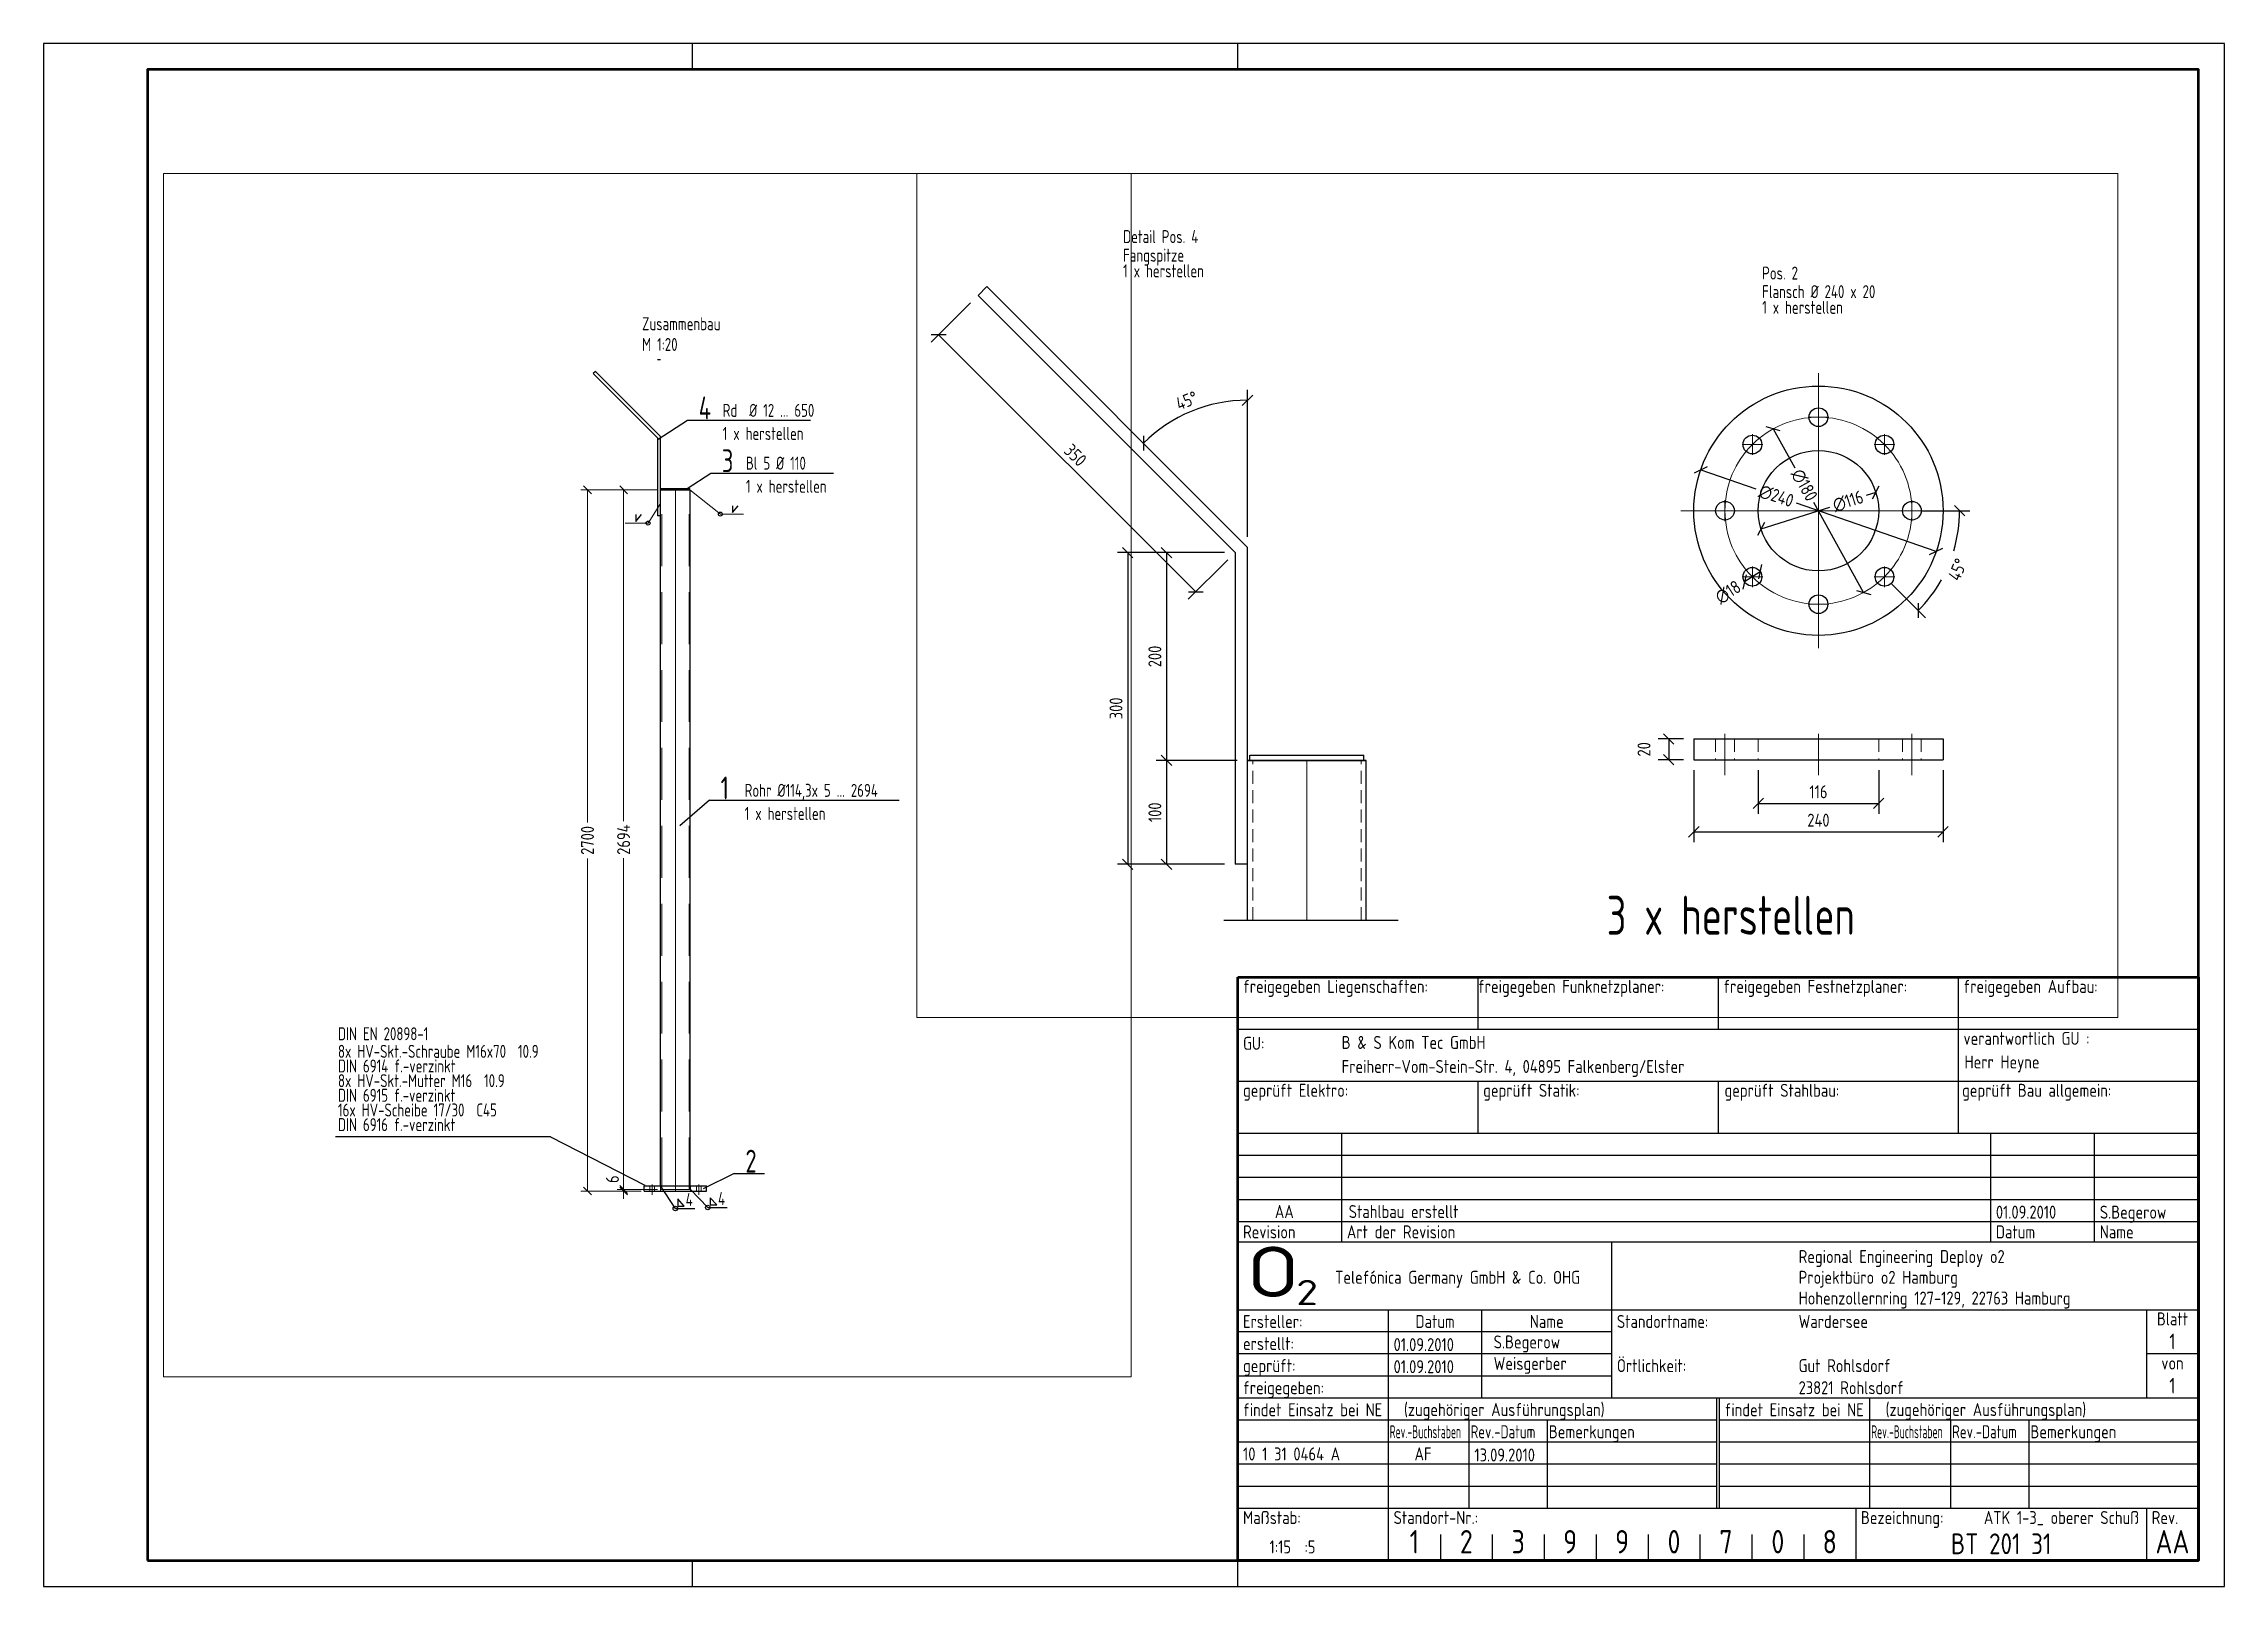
# Paper-space layout 'Layout' of a CAD drawing. Header units: millimetres. Extents: x 0 to 420, y 297 to 594.
# The model-space entities are those that its viewports show. They can reach past a viewport. Long polylines and large blocks are cut down to what shows.
import ezdxf
from ezdxf.enums import TextEntityAlignment as Align

# ---------------------------------------------------------------- set-up
doc = ezdxf.new("R2010")
doc.units = ezdxf.units.MM
doc.header["$PDMODE"] = 3
doc.linetypes.add('GESTRICHELT', pattern=[0.75, 0.5, -0.25])
doc.linetypes.add('MITTE', pattern=[50.8, 31.75, -6.35, 6.35, -6.35])
doc.layers.add('00_Ansichtsfenster', color=7, linetype='Continuous', plot=False)
for name, color, linetype, lineweight in [('00_Rahmen_Schriftfeld', 7, 'Continuous', 25), ('00_Text_PapierBereich', 7, 'Continuous', 25), ('10_30_Antennentraeger', 6, 'Continuous', 25), ('10_30_Antennentraeger_VDK', 16, 'GESTRICHELT', 18), ('10_30_AntennentraegerAchse', 61, 'MITTE', 18), ('10_30_Bemassung_1', 7, 'Continuous', 25), ('10_30_Text_1', 7, 'Continuous', 25)]:
    doc.layers.add(name, color=color, linetype=linetype, lineweight=lineweight)
doc.styles.add('ISOCP', font='ISOCP', dxfattribs={"width": 0.9})
doc.styles.add('Stil1', font='isocpeur.ttf')
doc.dimstyles.new('020', dxfattribs={"dimscale": 20, "dimtxt": 2.5, "dimasz": 1.5, "dimexe": 1.25, "dimexo": 0.625, "dimtad": 0, "dimdec": 0, "dimtxsty": 'ISOCP', "dimblk": 'OBLIQUE', "dimcen": 2.5, "dimclrd": 256, "dimclre": 256, "dimclrt": 256, "dimadec": 0, "dimazin": 0, "dimtfac": 1, "dimtdec": 0, "dimtmove": 2, "dimatfit": 3, "dimfxl": 0, "dimlwd": 9, "dimlwe": 9, "dimarcsym": 0})
doc.dimstyles.new('M_005', dxfattribs={"dimscale": 5, "dimtxt": 2.5, "dimasz": 2, "dimexe": 2, "dimexo": 2, "dimgap": 1, "dimtad": 1, "dimdec": 0, "dimzin": 1, "dimdsep": 46, "dimtxsty": 'ISOCP', "dimblk": 'OBLIQUE', "dimcen": 2.5, "dimclrd": 256, "dimclre": 256, "dimclrt": 256, "dimadec": 0, "dimazin": 0, "dimtfac": 1, "dimtdec": 0, "dimtmove": 2, "dimatfit": 3, "dimfxl": 0, "dimtolj": 1, "dimtzin": 0, "dimarcsym": 0})

# ---------------------------------------------------------------- blocks, each defined once
blk = doc.blocks.new('_OBLIQUE')
at = {"color": 0, "linetype": 'ByBlock'}
blk.add_line((-0.5, -0.5), (0.5, 0.5), dxfattribs=at)
blk = doc.blocks.new('*D4')
at = {"linetype": 'Continuous', "lineweight": -2}
for p, q in [((74322.9, 10452.4), (74322.9, 10410.3)), ((74438.9, 10452.4), (74438.9, 10410.3)), ((74322.9, 10420.3), (74438.9, 10420.3))]:
    blk.add_line(p, q, dxfattribs=at)
at = {"layer": 'Defpoints', "color": 0, "linetype": 'Continuous'}
for p in [(74322.9, 10462.4), (74438.9, 10462.4), (74438.9, 10420.3)]:
    blk.add_point(p, dxfattribs=at)
at = {"linetype": 'Continuous', "lineweight": -2, "xscale": 10, "yscale": 10, "zscale": 10, "rotation": 180}
blk.add_blockref('_OBLIQUE', (74322.9, 10420.3), dxfattribs=at)
at = {"linetype": 'Continuous', "lineweight": -2, "xscale": 10, "yscale": 10, "zscale": 10}
blk.add_blockref('_OBLIQUE', (74438.9, 10420.3), dxfattribs=at)
at = {"linetype": 'Continuous', "lineweight": -3, "insert": (74380.9, 10431.5), "char_height": 12.5, "attachment_point": 5, "style": 'ISOCP'}
blk.add_mtext('\\A1;116', dxfattribs=at)
blk = doc.blocks.new('*D5')
at = {"linetype": 'Continuous', "lineweight": -2}
for p, q in [((74260.9, 10452.4), (74260.9, 10383)), ((74500.9, 10452.4), (74500.9, 10383)), ((74260.9, 10393), (74500.9, 10393))]:
    blk.add_line(p, q, dxfattribs=at)
at = {"layer": 'Defpoints', "color": 0, "linetype": 'Continuous'}
for p in [(74260.9, 10462.4), (74500.9, 10462.4), (74500.9, 10393)]:
    blk.add_point(p, dxfattribs=at)
at = {"linetype": 'Continuous', "lineweight": -2, "xscale": 10, "yscale": 10, "zscale": 10, "rotation": 180}
blk.add_blockref('_OBLIQUE', (74260.9, 10393), dxfattribs=at)
at = {"linetype": 'Continuous', "lineweight": -2, "xscale": 10, "yscale": 10, "zscale": 10}
blk.add_blockref('_OBLIQUE', (74500.9, 10393), dxfattribs=at)
at = {"linetype": 'Continuous', "lineweight": -3, "insert": (74380.9, 10404.2), "char_height": 12.5, "attachment_point": 5, "style": 'ISOCP'}
blk.add_mtext('\\A1;240', dxfattribs=at)
blk = doc.blocks.new('*D6')
at = {"linetype": 'Continuous', "lineweight": -2}
for p, q in [((74250.9, 10482.4), (74226.7, 10482.4)), ((74236.7, 10482.4), (74236.7, 10462.4)), ((74250.9, 10462.4), (74226.7, 10462.4))]:
    blk.add_line(p, q, dxfattribs=at)
at = {"layer": 'Defpoints', "color": 0, "linetype": 'Continuous'}
for p in [(74260.9, 10482.4), (74236.7, 10462.4), (74260.9, 10462.4)]:
    blk.add_point(p, dxfattribs=at)
at = {"linetype": 'Continuous', "lineweight": -2, "xscale": 10, "yscale": 10, "zscale": 10}
for p, rotation in [((74236.7, 10482.4), 90), ((74236.7, 10462.4), 270)]:
    blk.add_blockref('_OBLIQUE', p, dxfattribs=dict(at, rotation=rotation))
at = {"linetype": 'Continuous', "lineweight": -3, "insert": (74212.9, 10472.4), "char_height": 12.5, "attachment_point": 5, "rotation": 90, "style": 'ISOCP'}
blk.add_mtext('\\A1;20', dxfattribs=at)
blk = doc.blocks.new('*D7')
at = {"linetype": 'Continuous', "lineweight": -2}
blk.add_line((74324.9, 10643.3), (74309.7, 10633.6), dxfattribs=at)
at = {"layer": 'Defpoints', "color": 0, "linetype": 'Continuous'}
for p in [(74309.7, 10633.6), (74324.9, 10643.3)]:
    blk.add_point(p, dxfattribs=at)
at = {"linetype": 'Continuous', "lineweight": -2, "xscale": 10, "yscale": 10, "zscale": 10}
for p, rotation in [((74324.9, 10643.3), 32.46865679341796), ((74309.7, 10633.6), 212.4686567934179)]:
    blk.add_blockref('_OBLIQUE', p, dxfattribs=dict(at, rotation=rotation))
at = {"linetype": 'Continuous', "lineweight": -3, "insert": (74293.9, 10623.6), "char_height": 12.5, "attachment_point": 5, "rotation": 32.4687, "style": 'ISOCP'}
blk.add_mtext('\\A1;∅18', dxfattribs=at)
blk = doc.blocks.new('*D8')
at = {"linetype": 'Continuous', "lineweight": -2}
for p, q in [((74480.9, 10702.1), (74526.8, 10702.1)), ((74451.6, 10631.4), (74484.1, 10598.9))]:
    blk.add_line(p, q, dxfattribs=at)
for start, end in [(343.491, 360), (315, 330.7139)]:
    blk.add_arc((74380.9, 10702.1), 135.9, start, end, dxfattribs=at)
at = {"layer": 'Defpoints', "color": 0, "linetype": 'Continuous'}
for p in [(74380.9, 10702.1), (74380.9, 10702.1), (74470.9, 10702.1), (74512.2, 10666.9), (74444.5, 10638.5)]:
    blk.add_point(p, dxfattribs=at)
at = {"linetype": 'Continuous', "lineweight": -2, "xscale": 10, "yscale": 10, "zscale": 10}
for p, rotation in [((74516.8, 10702.1), 89.99999999911329), ((74477, 10606), 224.9999999989492)]:
    blk.add_blockref('_OBLIQUE', p, dxfattribs=dict(at, rotation=rotation))
at = {"linetype": 'Continuous', "lineweight": -3, "insert": (74514.9, 10645.5), "char_height": 12.5, "attachment_point": 5, "rotation": 67.1025, "style": 'ISOCP'}
blk.add_mtext('\\A1;45°', dxfattribs=at)
blk = doc.blocks.new('*D9')
at = {"linetype": 'Continuous', "lineweight": -2}
for p, q in [((74337.4, 10780.9), (74358.1, 10743.5)), ((74424.4, 10623.3), (74376.5, 10710.1))]:
    blk.add_line(p, q, dxfattribs=at)
at = {"layer": 'Defpoints', "color": 0, "linetype": 'Continuous'}
for p in [(74337.4, 10780.9), (74424.4, 10623.3)]:
    blk.add_point(p, dxfattribs=at)
at = {"linetype": 'Continuous', "lineweight": -2, "xscale": 10, "yscale": 10, "zscale": 10}
for p, rotation in [((74337.4, 10780.9), 118.8767087918326), ((74424.4, 10623.3), 298.8767087918326)]:
    blk.add_blockref('_OBLIQUE', p, dxfattribs=dict(at, rotation=rotation))
at = {"linetype": 'Continuous', "lineweight": -3, "insert": (74367.3, 10726.8), "char_height": 12.5, "attachment_point": 5, "rotation": 298.8767, "style": 'ISOCP'}
blk.add_mtext('\\A1;∅180', dxfattribs=at)
blk = doc.blocks.new('*D10')
at = {"linetype": 'Continuous', "lineweight": -2}
for p, q in [((74267.5, 10741.3), (74320.5, 10723)), ((74494.3, 10662.9), (74359.8, 10709.4))]:
    blk.add_line(p, q, dxfattribs=at)
at = {"layer": 'Defpoints', "color": 0, "linetype": 'Continuous'}
for p in [(74267.5, 10741.3), (74494.3, 10662.9)]:
    blk.add_point(p, dxfattribs=at)
at = {"linetype": 'Continuous', "lineweight": -2, "xscale": 10, "yscale": 10, "zscale": 10}
for p, rotation in [((74267.5, 10741.3), 160.9211333062241), ((74494.3, 10662.9), 340.9211333062241)]:
    blk.add_blockref('_OBLIQUE', p, dxfattribs=dict(at, rotation=rotation))
at = {"linetype": 'Continuous', "lineweight": -3, "insert": (74340.2, 10716.2), "char_height": 12.5, "attachment_point": 5, "rotation": 340.9211, "style": 'ISOCP'}
blk.add_mtext('\\A1;∅240', dxfattribs=at)
blk = doc.blocks.new('*D11')
at = {"layer": '10_30_Bemassung_1', "lineweight": 9}
for p, q in [((64417.6, 12755.5), (64260.3, 12755.5)), ((64285.3, 12755.5), (64285.3, 11480.1)), ((64285.3, 10061.5), (64285.3, 11336.8)), ((64415.5, 10061.5), (64260.3, 10061.5))]:
    blk.add_line(p, q, dxfattribs=at)
at = {"layer": 'Defpoints', "color": 0}
for p in [(64430.1, 12755.5), (64285.3, 10061.5), (64428, 10061.5)]:
    blk.add_point(p, dxfattribs=at)
at = {"layer": '10_30_Bemassung_1', "lineweight": 9, "xscale": 30, "yscale": 30, "zscale": 30}
for p, rotation in [((64285.3, 12755.5), 90), ((64285.3, 10061.5), 270)]:
    blk.add_blockref('_OBLIQUE', p, dxfattribs=dict(at, rotation=rotation))
at = {"layer": '10_30_Bemassung_1', "insert": (64285.3, 11408.5), "char_height": 50, "attachment_point": 5, "rotation": 90, "style": 'ISOCP'}
blk.add_mtext('2694', dxfattribs=at)
blk = doc.blocks.new('*D12')
at = {"layer": '10_30_Bemassung_1', "lineweight": 9}
for p, q in [((64417.6, 12755.5), (64121.1, 12755.5)), ((64146.1, 12755.5), (64146.1, 11474.8)), ((64146.1, 10055.5), (64146.1, 11336.1)), ((64352.6, 10055.5), (64121.1, 10055.5))]:
    blk.add_line(p, q, dxfattribs=at)
at = {"layer": 'Defpoints', "color": 0}
for p in [(64146.1, 12755.5), (64430.1, 12755.5), (64365.1, 10055.5)]:
    blk.add_point(p, dxfattribs=at)
at = {"layer": '10_30_Bemassung_1', "lineweight": 9, "xscale": 30, "yscale": 30, "zscale": 30}
for p, rotation in [((64146.1, 12755.5), 90), ((64146.1, 10055.5), 270)]:
    blk.add_blockref('_OBLIQUE', p, dxfattribs=dict(at, rotation=rotation))
at = {"layer": '10_30_Bemassung_1', "insert": (64146.1, 11405.5), "char_height": 50, "attachment_point": 5, "rotation": 90, "style": 'ISOCP'}
blk.add_mtext('2700', dxfattribs=at)
blk = doc.blocks.new('*D13')
at = {"layer": '10_30_Bemassung_1', "lineweight": 9}
for p, q in [((64285.3, 10061.5), (64285.3, 10091.5)), ((64415.5, 10061.5), (64260.3, 10061.5)), ((64285.3, 10055.5), (64285.3, 10061.5)), ((64322.6, 10055.5), (64260.3, 10055.5)), ((64285.3, 10055.5), (64285.3, 10025.5))]:
    blk.add_line(p, q, dxfattribs=at)
at = {"layer": 'Defpoints', "color": 0}
for p in [(64285.3, 10061.5), (64428, 10061.5), (64335.1, 10055.5)]:
    blk.add_point(p, dxfattribs=at)
at = {"layer": '10_30_Bemassung_1', "lineweight": 9, "xscale": 30, "yscale": 30, "zscale": 30}
for p, rotation in [((64285.3, 10061.5), 270), ((64285.3, 10055.5), 90)]:
    blk.add_blockref('_OBLIQUE', p, dxfattribs=dict(at, rotation=rotation))
at = {"layer": '10_30_Bemassung_1', "insert": (64242.3, 10101.1), "char_height": 50, "attachment_point": 5, "rotation": 90, "style": 'ISOCP'}
blk.add_mtext('6', dxfattribs=at)
blk = doc.blocks.new('*D14')
at = {"linetype": 'Continuous', "lineweight": -2}
for p, q in [((74436.2, 10719.7), (74426.7, 10716.7)), ((74325.6, 10684.6), (74392, 10705.6))]:
    blk.add_line(p, q, dxfattribs=at)
at = {"layer": 'Defpoints', "color": 0, "linetype": 'Continuous'}
for p in [(74436.2, 10719.7), (74325.6, 10684.6)]:
    blk.add_point(p, dxfattribs=at)
at = {"linetype": 'Continuous', "lineweight": -2, "xscale": 10, "yscale": 10, "zscale": 10}
for p, rotation in [((74436.2, 10719.7), 17.60943421320538), ((74325.6, 10684.6), 197.6094342132053)]:
    blk.add_blockref('_OBLIQUE', p, dxfattribs=dict(at, rotation=rotation))
at = {"linetype": 'Continuous', "lineweight": -3, "insert": (74409.4, 10711.2), "char_height": 12.5, "attachment_point": 5, "rotation": 17.6094, "style": 'ISOCP'}
blk.add_mtext('\\A1;∅116', dxfattribs=at)
blk = doc.blocks.new('*D17')
at = {"layer": '10_30_Bemassung_1', "lineweight": -2}
blk.add_line((73831.1, 10676.8), (73831.1, 10818.4), dxfattribs=at)
blk.add_arc((73831.1, 10666.8), 141.7, 90, 135, dxfattribs=at)
at = {"layer": 'Defpoints', "color": 0}
for p in [(73580.1, 10917.8), (73794.4, 10803.6), (73831.1, 10666.8), (73831.1, 10666.8), (73831.1, 10361.8)]:
    blk.add_point(p, dxfattribs=at)
at = {"layer": '10_30_Bemassung_1', "lineweight": -2, "xscale": 10, "yscale": 10, "zscale": 10}
for p, rotation in [((73831.1, 10808.4), 1.055944154245888e-12), ((73730.9, 10767), 224.9999999999936)]:
    blk.add_blockref('_OBLIQUE', p, dxfattribs=dict(at, rotation=rotation))
at = {"layer": '10_30_Bemassung_1', "insert": (73772.6, 10808.1), "char_height": 12.5, "attachment_point": 5, "rotation": 22.5, "style": 'ISOCP'}
blk.add_mtext('\\A1;45°', dxfattribs=at)
blk = doc.blocks.new('*D18')
at = {"layer": '10_30_Bemassung_1', "lineweight": -2}
for p, q in [((73564.5, 10902.2), (73526.6, 10864.3)), ((73533.7, 10871.4), (73781.2, 10623.9)), ((73812, 10654.7), (73774.1, 10616.8))]:
    blk.add_line(p, q, dxfattribs=at)
at = {"layer": 'Defpoints', "color": 0}
for p in [(73571.6, 10909.3), (73819.1, 10661.8), (73781.2, 10623.9)]:
    blk.add_point(p, dxfattribs=at)
at = {"layer": '10_30_Bemassung_1', "lineweight": -2, "xscale": 10, "yscale": 10, "zscale": 10}
for p, rotation in [((73533.7, 10871.4), 134.9999999999747), ((73781.2, 10623.9), 314.9999999999747)]:
    blk.add_blockref('_OBLIQUE', p, dxfattribs=dict(at, rotation=rotation))
at = {"layer": '10_30_Bemassung_1', "insert": (73665.4, 10755.6), "char_height": 12.5, "attachment_point": 5, "rotation": 315, "style": 'ISOCP'}
blk.add_mtext('\\A1;350', dxfattribs=at)
blk = doc.blocks.new('*D19')
at = {"layer": '10_30_Bemassung_1', "lineweight": -2}
for p, q in [((73809.1, 10661.8), (73743.1, 10661.8)), ((73753.1, 10661.8), (73753.1, 10461.8)), ((73821.1, 10461.8), (73743.1, 10461.8))]:
    blk.add_line(p, q, dxfattribs=at)
at = {"layer": 'Defpoints', "color": 0}
for p in [(73819.1, 10661.8), (73753.1, 10461.8), (73831.1, 10461.8)]:
    blk.add_point(p, dxfattribs=at)
at = {"layer": '10_30_Bemassung_1', "lineweight": -2, "xscale": 10, "yscale": 10, "zscale": 10}
for p, rotation in [((73753.1, 10661.8), 90), ((73753.1, 10461.8), 270)]:
    blk.add_blockref('_OBLIQUE', p, dxfattribs=dict(at, rotation=rotation))
at = {"layer": '10_30_Bemassung_1', "insert": (73741.9, 10561.8), "char_height": 12.5, "attachment_point": 5, "rotation": 90, "style": 'ISOCP'}
blk.add_mtext('\\A1;200', dxfattribs=at)
blk = doc.blocks.new('*D20')
at = {"layer": '10_30_Bemassung_1', "lineweight": -2}
for p, q in [((73821.1, 10461.8), (73743.1, 10461.8)), ((73753.1, 10461.8), (73753.1, 10361.8)), ((73809.1, 10361.8), (73743.1, 10361.8))]:
    blk.add_line(p, q, dxfattribs=at)
at = {"layer": 'Defpoints', "color": 0}
for p in [(73831.1, 10461.8), (73753.1, 10361.8), (73819.1, 10361.8)]:
    blk.add_point(p, dxfattribs=at)
at = {"layer": '10_30_Bemassung_1', "lineweight": -2, "xscale": 10, "yscale": 10, "zscale": 10}
for p, rotation in [((73753.1, 10461.8), 90), ((73753.1, 10361.8), 270)]:
    blk.add_blockref('_OBLIQUE', p, dxfattribs=dict(at, rotation=rotation))
at = {"layer": '10_30_Bemassung_1', "insert": (73741.9, 10411.8), "char_height": 12.5, "attachment_point": 5, "rotation": 90, "style": 'ISOCP'}
blk.add_mtext('\\A1;100', dxfattribs=at)
blk = doc.blocks.new('*D21')
at = {"layer": '10_30_Bemassung_1', "lineweight": -2}
for p, q in [((73809.1, 10661.8), (73705.8, 10661.8)), ((73715.8, 10661.8), (73715.8, 10361.8)), ((73809.1, 10361.8), (73705.8, 10361.8))]:
    blk.add_line(p, q, dxfattribs=at)
at = {"layer": 'Defpoints', "color": 0}
for p in [(73819.1, 10661.8), (73715.8, 10361.8), (73819.1, 10361.8)]:
    blk.add_point(p, dxfattribs=at)
at = {"layer": '10_30_Bemassung_1', "lineweight": -2, "xscale": 10, "yscale": 10, "zscale": 10}
for p, rotation in [((73715.8, 10661.8), 90), ((73715.8, 10361.8), 270)]:
    blk.add_blockref('_OBLIQUE', p, dxfattribs=dict(at, rotation=rotation))
at = {"layer": '10_30_Bemassung_1', "insert": (73704.5, 10511.8), "char_height": 12.5, "attachment_point": 5, "rotation": 90, "style": 'ISOCP'}
blk.add_mtext('\\A1;300', dxfattribs=at)

msp = doc.modelspace()

# ---------------------------------------------------------------- linework, layer by layer
at = {"linetype": 'Continuous', "lineweight": -3}
for p, q in [((64418.8, 12949.9), (64532.1, 13022.9)), ((64530.5, 12759.8), (64621.2, 12819.6))]:
    msp.add_line(p, q, dxfattribs=at)
at = {"layer": '00_Rahmen_Schriftfeld'}
for p, q in [((18373.2, 22405.7), (18373.2, 21405.7)), ((22998.2, 22405.7), (22998.2, 21405.7)), ((27623.2, 22405.7), (27623.2, 21405.7)), ((13748.2, 21405.7), (32248.2, 21405.7)), ((27623.2, 21405.7), (27623.2, 19405.7)), ((13748.2, 20405.7), (32248.2, 20405.7)), ((18373.2, 20405.7), (18373.2, 19405.7)), ((22998.2, 20405.7), (22998.2, 19405.7)), ((13748.2, 19405.7), (32248.2, 19405.7)), ((15748.2, 17305.7), (15748.2, 19405.7)), ((28248.2, 17305.7), (28248.2, 19405.7)), ((30248.2, 17305.7), (30248.2, 19405.7)), ((13748.2, 18980.7), (32248.2, 18980.7)), ((13748.2, 18555.7), (32248.2, 18555.7)), ((13748.2, 18130.7), (32248.2, 18130.7)), ((13748.2, 17705.7), (32248.2, 17705.7)), ((32248.2, 17305.7), (13748.2, 17305.7)), ((20948.2, 14305.7), (20948.2, 17305.7)), ((13748.2, 16005.7), (32248.2, 16005.7)), ((16648.2, 12180.7), (16648.2, 16005.7)), ((18448.2, 14305.7), (18448.2, 16005.7)), ((31248.2, 16005.7), (31248.2, 14305.7)), ((20948.2, 15580.7), (13748.2, 15580.7)), ((20948.2, 15155.7), (13748.2, 15155.7)), ((32248.2, 15155.7), (31248.2, 15155.7)), ((20948.2, 14730.7), (13748.2, 14730.7)), ((32248.2, 14305.7), (13748.2, 14305.7)), ((22973, 12180.7), (22973, 14305.7)), ((23023, 12180.7), (23023, 14305.7)), ((25923, 12180.7), (25923, 14305.7)), ((22973, 13880.7), (13748.2, 13880.7)), ((18205, 12180.7), (18205, 13880.7)), ((19712.3, 12180.7), (19712.3, 13880.7)), ((32247.7, 13880.7), (23023, 13880.7)), ((27479.8, 12180.7), (27479.8, 13880.7)), ((28987.1, 12180.7), (28987.1, 13880.7)), ((22973, 13455.7), (13748.2, 13455.7)), ((32247.7, 13455.7), (23023, 13455.7)), ((22973, 13030.6), (13748.2, 13030.6)), ((22973, 13030.6), (13748.2, 13030.6)), ((32247.7, 13030.6), (23023, 13030.6)), ((22973, 12605.7), (13748.2, 12605.7)), ((32247.7, 12605.7), (23023, 12605.7)), ((32248.2, 12180.7), (13748.2, 12180.7)), ((16648.2, 11180.7), (16648.2, 12180.7)), ((25648.2, 12180.7), (25648.2, 11180.7)), ((31248.2, 12180.7), (31248.2, 11180.7)), ((17648.2, 11680.7), (17648.2, 11180.7)), ((18648.2, 11680.7), (18648.2, 11180.7)), ((19648.2, 11680.7), (19648.2, 11180.7)), ((20648.2, 11680.7), (20648.2, 11180.7)), ((21648.2, 11680.7), (21648.2, 11180.7)), ((22648.2, 11680.7), (22648.2, 11180.7)), ((23648.2, 11680.7), (23648.2, 11180.7)), ((24648.2, 11680.7), (24648.2, 11180.7))]:
    msp.add_line(p, q, dxfattribs=at)
at = {"layer": '00_Rahmen_Schriftfeld', "lineweight": 50}
msp.add_lwpolyline([(13748.2, 22405.7), (32248.2, 22405.7), (32248.2, 11180.7), (13748.2, 11180.7)], close=True, dxfattribs=at)
at = {"layer": '10_30_Antennentraeger'}
for p, q in [((64428, 13255.5), (64416, 13255.5)), ((64177, 13211.4), (64168.5, 13203)), ((64428, 12960.4), (64177, 13211.4)), ((64168.5, 13203), (64416, 12955.5)), ((64428, 12655.5), (64428, 12960.4)), ((64416, 12955.5), (64416, 12655.5)), ((64428, 10075.5), (64428, 12755.5)), ((64428, 12755.5), (64542.3, 12755.5)), ((64430.1, 12760.5), (64540.1, 12760.5)), ((64430.1, 12755.5), (64430.1, 12760.5)), ((64540.1, 12755.5), (64540.1, 12760.5)), ((64542.3, 10075.5), (64542.3, 12755.5)), ((64428, 12655.5), (64416, 12655.5)), ((73580.1, 10917.8), (73571.6, 10909.3)), ((73571.6, 10909.3), (73819.1, 10661.8)), ((73831.1, 10666.8), (73580.1, 10917.8)), ((73819.1, 10661.8), (73819.1, 10361.8)), ((73831.1, 10361.8), (73831.1, 10666.8)), ((74260.9, 10482.4), (74500.9, 10482.4)), ((74260.9, 10482.4), (74260.9, 10462.4)), ((74500.9, 10482.4), (74500.9, 10462.4)), ((73831.1, 10308.1), (73831.1, 10461.8)), ((73831.1, 10461.8), (73945.4, 10461.8)), ((73833.2, 10466.8), (73943.2, 10466.8)), ((73833.2, 10461.8), (73833.2, 10466.8)), ((73943.2, 10461.8), (73943.2, 10466.8)), ((73945.4, 10308.1), (73945.4, 10461.8)), ((74260.9, 10462.4), (74500.9, 10462.4)), ((73831.1, 10361.8), (73819.1, 10361.8)), ((64365.1, 10075.5), (64605.1, 10075.5)), ((64365.1, 10055.5), (64365.1, 10075.5)), ((64605.1, 10055.5), (64605.1, 10075.5)), ((64365.1, 10055.5), (64605.1, 10055.5))]:
    msp.add_line(p, q, dxfattribs=at)
for centre, radius in [((74380.9, 10702.1), 120), ((74380.9, 10792.1), 9), ((74317.3, 10765.8), 9), ((74444.5, 10765.8), 9), ((74380.9, 10702.1), 58), ((74290.9, 10702.1), 9), ((74470.9, 10702.1), 9), ((74317.3, 10638.5), 9), ((74444.5, 10638.5), 9), ((74380.9, 10612.1), 9)]:
    msp.add_circle(centre, radius, dxfattribs=at)
at = {"layer": '10_30_Antennentraeger_VDK'}
for p, q in [((64433, 10061.5), (64433, 12755.5)), ((64537.3, 10061.5), (64537.3, 12755.5)), ((74281.9, 10482.4), (74281.9, 10462.4)), ((74299.9, 10482.4), (74299.9, 10462.4)), ((74322.9, 10482.4), (74322.9, 10462.4)), ((74438.9, 10482.4), (74438.9, 10462.4)), ((74461.9, 10482.4), (74461.9, 10462.4)), ((74479.9, 10482.4), (74479.9, 10462.4)), ((73836.1, 10308.1), (73836.1, 10461.8)), ((73940.4, 10308.1), (73940.4, 10461.8)), ((64386.1, 10075.5), (64386.1, 10055.5)), ((64404.1, 10075.5), (64404.1, 10055.5)), ((64427.1, 10075.5), (64427.1, 10055.5)), ((64428, 10075.5), (64428, 10061.5)), ((64428, 10061.5), (64542.3, 10061.5)), ((64542.3, 10061.5), (64542.3, 10075.5)), ((64543.1, 10075.5), (64543.1, 10055.5)), ((64566.1, 10075.5), (64566.1, 10055.5)), ((64584.1, 10075.5), (64584.1, 10055.5))]:
    msp.add_line(p, q, dxfattribs=at)
at = {"layer": '10_30_AntennentraegerAchse'}
for p, q in [((64485.1, 10055.5), (64485.1, 12755.5)), ((74380.9, 10834.6), (74380.9, 10569.7)), ((74380.9, 10802.1), (74380.9, 10782.1)), ((74317.3, 10775.8), (74317.3, 10755.8)), ((74370.9, 10792.1), (74390.9, 10792.1)), ((74444.5, 10775.8), (74444.5, 10755.8)), ((74307.3, 10765.8), (74327.3, 10765.8)), ((74434.5, 10765.8), (74454.5, 10765.8)), ((74290.9, 10712.1), (74290.9, 10692.1)), ((74470.9, 10712.1), (74470.9, 10692.1)), ((74248.4, 10702.1), (74513.4, 10702.1)), ((74280.9, 10702.1), (74300.9, 10702.1)), ((74460.9, 10702.1), (74480.9, 10702.1)), ((74317.3, 10648.5), (74317.3, 10628.5)), ((74444.5, 10648.5), (74444.5, 10628.5)), ((74307.3, 10638.5), (74327.3, 10638.5)), ((74434.5, 10638.5), (74454.5, 10638.5)), ((74370.9, 10612.1), (74390.9, 10612.1)), ((74380.9, 10622.1), (74380.9, 10602.1)), ((74290.9, 10487.4), (74290.9, 10447.4)), ((74380.9, 10487.4), (74380.9, 10447.4)), ((74470.9, 10487.4), (74470.9, 10447.4)), ((73888.2, 10308.1), (73888.2, 10461.8)), ((64395.1, 10080.5), (64395.1, 10040.5)), ((64575.1, 10080.5), (64575.1, 10040.5))]:
    msp.add_line(p, q, dxfattribs=at)
msp.add_circle((74380.9, 10702.1), 90, dxfattribs=at)
at = {"layer": '10_30_Bemassung_1'}
for p, q in [((64542.3, 12755.5), (64428, 12755.5)), ((73945.4, 10461.8), (73831.1, 10461.8)), ((73808.4, 10308.1), (73976.2, 10308.1)), ((64484.9, 9988), (64428, 10075.4)), ((64609.6, 9991.9), (64542.8, 10061)), ((64519.2, 9997.8), (64494.2, 10025)), ((64494.2, 10025), (64494.2, 9997.8)), ((64643.9, 10001.7), (64618.9, 10028.9)), ((64618.9, 10028.9), (64618.9, 10001.7)), ((64494.2, 9997.8), (64519.2, 9997.8)), ((64618.9, 10001.7), (64643.9, 10001.7)), ((64484.9, 9988), (64560.2, 9988)), ((64609.6, 9991.9), (64684.9, 9991.9))]:
    msp.add_line(p, q, dxfattribs=at)
for centre in [(64484.9, 9988), (64609.6, 9991.9)]:
    msp.add_circle(centre, 8.77, dxfattribs=at)
at = {"layer": '10_30_Text_1'}
for p, q in [((64532.1, 13022.9), (65004.8, 13022.9)), ((64621.2, 12819.6), (65094, 12819.6)), ((64705.1, 12694.3), (64705.1, 12668.6)), ((64705.1, 12668.6), (64727.3, 12694.3)), ((64332.2, 12659.7), (64332.2, 12634)), ((64332.2, 12634), (64354.4, 12659.7)), ((64616.7, 11559.8), (64502.1, 11461.3)), ((64616.7, 11559.8), (65347.3, 11559.8)), ((64004.4, 10264.7), (63176.2, 10264.7)), ((64004.4, 10264.7), (64366.9, 10078)), ((64711.8, 10122.7), (64591.8, 10063.7)), ((64711.8, 10122.7), (64828.6, 10122.7))]:
    msp.add_line(p, q, dxfattribs=at)
at = {"layer": '10_30_Text_1', "lineweight": 9}
for p, q in [((64540.1, 12755.5), (64658.2, 12661.8)), ((64428, 12702.5), (64379.7, 12627.2)), ((64746.8, 12661.8), (64658.2, 12661.8)), ((64291.1, 12627.2), (64379.7, 12627.2))]:
    msp.add_line(p, q, dxfattribs=at)
at = {"layer": '10_30_Text_1'}
for centre in [(64658.2, 12661.8), (64379.7, 12627.2)]:
    msp.add_circle(centre, 7.68, dxfattribs=at)

# ---------------------------------------------------------------- texts
at = {"layer": '00_Rahmen_Schriftfeld', "style": 'ISOCP', "width": 0.9}
for s, p in [('Regional Engineering Deploy o2', (24548.7, 16905.7)), ('Telefónica Germany GmbH & Co. OHG', (15621.4, 16505.7)), ('Projektbüro o2 Hamburg', (24548.7, 16505.7)), ('Hohenzollernring 127-129, 22763 Hamburg', (24548.7, 16105.7)), ('Wardersee', (24548.2, 15655.7)), ('Gut Rohlsdorf', (24548.2, 14805.7)), ('23821 Rohlsdorf', (24548.2, 14380.7)), ('10 1 31 0464 A', (13848.2, 13105.6))]:
    msp.add_text(s, height=250, dxfattribs=at).set_placement(p)
at = {"layer": '00_Rahmen_Schriftfeld', "lineweight": 50, "style": 'ISOCP', "width": 0.9}
for s, p in [('1', (17148.2, 11180.7)), ('2', (18148.2, 11180.7)), ('3', (19148.2, 11180.7)), ('9', (20148.2, 11180.7)), ('9', (21148.2, 11180.7)), ('0', (22148.2, 11180.7)), ('7', (23148.2, 11180.7)), ('0', (24148.2, 11180.7)), ('8', (25148.2, 11180.7))]:
    msp.add_text(s, height=450, dxfattribs=at).set_placement(p, align=Align.BOTTOM_CENTER)
at = {"layer": '00_Text_PapierBereich', "style": 'ISOCP'}
for s, width, p in [('freigegeben Liegenschaften:', 0.9, (13848.2, 22105.7)), ('freigegeben Funknetzplaner:', 0.9, (18373.2, 22105.7)), ('freigegeben Festnetzplaner:', 0.9, (23098.2, 22105.7)), ('freigegeben Aufbau:', 0.9, (27723.2, 22105.7)), ('verantwortlich GU :', 0.9, (27723.2, 21105.7)), ('B & S Kom Tec GmbH', 0.9, (15748.2, 21027.3)), ('GU:', 0.9, (13848.2, 21010)), ('Herr Heyne', 0.9, (27744.3, 20651.7)), ('Freiherr-Vom-Stein-Str. 4, 04895 Falkenberg/Elster', 0.9, (15748.2, 20565)), ('geprüft Elektro:', 0.9, (13848.2, 20105.7)), ('geprüft Statik:', 0.9, (18473.2, 20105.7)), ('geprüft Stahlbau:', 0.9, (23120.8, 20105.7)), ('geprüft Bau allgemein:', 0.9, (27697.2, 20105.7)), ('AA', 0.9, (14461.5, 17771.8)), ('Stahlbau erstellt', 0.9, (15883.1, 17771.8)), ('01.09.2010', 0.9, (28347.6, 17760.4)), ('S.Begerow', 0.9, (30349.6, 17760.4)), ('Revision', 0.9, (13848.2, 17380.7)), ('Art der Revision', 0.9, (15848.2, 17380.7)), ('Datum', 0.9, (28348.2, 17380.7)), ('Name', 0.9, (30348.2, 17380.7)), ('Ersteller:', 0.9, (13848.2, 15655.7)), ('Standortname:', 0.9, (21048.2, 15655.7)), ('S.Begerow', 0.9, (18674.8, 15261.7)), ('erstellt:', 0.9, (13848.2, 15230.7)), ('01.09.2010', 0.9, (16747.6, 15210.4)), ('Weisgerber', 0.9, (18674.8, 14848.8)), ('Örtlichkeit:', 0.9, (21048.2, 14805.7)), ('geprüft:', 0.9, (13848.2, 14805.7)), ('01.09.2010', 0.9, (16747.6, 14785.4)), ('freigegeben:', 0.9, (13848.2, 14380.7)), ('(zugehöriger Ausführungsplan)', 0.9, (16948.2, 13960)), ('(zugehöriger Ausführungsplan)', 0.9, (26223, 13960)), ('findet Einsatz bei NE', 0.9, (13848.2, 13955.7)), ('findet Einsatz bei NE', 0.9, (23123, 13955.7)), ('Rev.-Buchstaben', 0.6, (16673.6, 13532.8)), ('Rev.-Datum', 0.8, (18230.4, 13532.8)), ('Bemerkungen', 0.9, (19737.7, 13532.8)), ('Rev.-Buchstaben', 0.6, (25948.3, 13532.8)), ('Rev.-Datum', 0.8, (27505.1, 13532.8)), ('Bemerkungen', 0.9, (29012.4, 13532.8)), ('AF', 0.9, (17150.8, 13107.8)), ('13.09.2010', 0.9, (18304.4, 13085.4)), ('Maßstab:', 0.9, (13848.2, 11880.7)), ('Standort-Nr.:', 0.9, (16748.2, 11880.7)), ('Bezeichnung:', 0.9, (25748.2, 11880.7)), ('Rev.', 0.9, (31348.2, 11880.7))]:
    msp.add_text(s, height=250, dxfattribs=dict(at, width=width)).set_placement(p)
at = {"layer": '00_Text_PapierBereich', "color": 180, "style": 'Stil1'}
for s, height, width, p, p2 in [('O', 971.6, 1.314504, (13917.8, 16250.9), (14939.5, 16250.9)), ('2', 485.8, 1.228493, (14873, 16094.9), (15290.8, 16094.9))]:
    msp.add_text(s, height=height, dxfattribs=dict(at, width=width)).set_placement(p, p2, align=Align.FIT)
at = {"layer": '00_Text_PapierBereich', "style": 'ISOCP', "width": 0.9}
for s, height, p in [('Blatt', 250, (31748.2, 15630.7)), ('Datum', 250, (17548.2, 15580.7)), ('Name', 250, (19698.2, 15580.7)), ('von', 250, (31748.2, 14780.7)), ('1', 300, (31748.2, 14305.7))]:
    msp.add_text(s, height=height, dxfattribs=at).set_placement(p, align=Align.BOTTOM_CENTER)
msp.add_text('ATK 1-3_ oberer Schuß', height=250, dxfattribs=at).set_placement((31106.9, 11880.7), align=Align.RIGHT)
at = {"layer": '00_Text_PapierBereich', "lineweight": 50, "style": 'ISOCP', "width": 0.9}
for s, height, p in [('AA', 450, (31748.2, 11180.7)), ('BT 201 31', 400, (28448.2, 11180.7))]:
    msp.add_text(s, height=height, dxfattribs=at).set_placement(p, align=Align.BOTTOM_CENTER)
at = {"layer": '10_30_Bemassung_1', "style": 'ISOCP', "width": 0.8}
for p in [(64524.5, 9997.7), (64649.2, 10001.6)]:
    msp.add_text('4', height=50, dxfattribs=at).set_placement(p)
at = {"layer": '10_30_Text_1', "style": 'ISOCP', "width": 0.8}
for s, height, p in [('Zusammenbau', 50, (64356.5, 13369.8)), ('M 1:20', 50, (64356.5, 13290.1)), ('4', 88, (64574.6, 13026.7)), ('Rd  %%C 12 ... 650', 50, (64667.1, 13036.3)), ('1 x herstellen', 50, (64667.1, 12947.3)), ('3', 88, (64663.8, 12823.4)), ('Bl 5 %%C 110', 50, (64756.3, 12832.9)), ('1 x herstellen', 50, (64756.3, 12744)), ('1', 88, (64659.2, 11563.6)), ('Rohr %%C114,3x 5 ... 2694', 50, (64751.7, 11573.2)), ('1 x herstellen', 50, (64751.7, 11484.2)), ('Detail Pos. 4', 12.5, (73711.3, 10959.7)), ('Fangspitze', 12.5, (73711.3, 10941.8)), ('1 x herstellen', 12.5, (73711.3, 10926.7)), ('Pos. 2', 12.5, (74326.7, 10924.6)), ('1 x herstellen', 12.5, (74326.7, 10891.6)), ('Flansch %%C 240 x 20', 12.5, (74326.7, 10906.7)), ('DIN EN 20898-1', 50, (63185.1, 10636)), ('8x HV-Skt.-Schraube M16x70  10.9', 50, (63185.1, 10568.3)), ('DIN 6914 f.-verzinkt', 50, (63185.1, 10511.9)), ('8x HV-Skt.-Mutter M16  10.9', 50, (63185.1, 10455.4)), ('DIN 6915 f.-verzinkt', 50, (63185.1, 10399)), ('16x HV-Scheibe 17/30  C45', 50, (63185.1, 10342.5)), ('DIN 6916 f.-verzinkt', 50, (63185.1, 10286.1)), ('3 x herstellen', 37.5, (74177, 10293.9)), ('2', 88, (64754.4, 10126.5))]:
    msp.add_text(s, height=height, dxfattribs=at).set_placement(p)

# ---------------------------------------------------------------- dimensions: what is measured, and where the dimension line sits
at = {"linetype": 'Continuous', "lineweight": -3}
for p1, p2, picture, middle in [((74424.4, 10623.3), (74337.4, 10780.9), '*D9', (74367.3, 10726.8)), ((74494.3, 10662.9), (74267.5, 10741.3), '*D10', (74340.2, 10716.2)), ((74325.6, 10684.6), (74436.2, 10719.7), '*D14', (74409.4, 10711.2)), ((74324.9, 10643.3), (74309.7, 10633.6), '*D7', (74293.9, 10623.6))]:
    dim = msp.add_diameter_dim_2p(p1=p1, p2=p2, dimstyle='M_005', dxfattribs=at)
    dim.commit()
    dim.dimension.update_dxf_attribs({"geometry": picture, "text_midpoint": middle, "dimtype": 163})
dim = msp.add_angular_dim_2l(base=(74512.2, 10666.9), line1=((74380.9, 10702.1), (74470.9, 10702.1)), line2=((74380.9, 10702.1), (74444.5, 10638.5)), dimstyle='M_005', dxfattribs=at)
dim.commit()
dim.dimension.update_dxf_attribs({"geometry": '*D8', "text_midpoint": (74514.9, 10645.5), "dimtype": 162})
dim = msp.add_linear_dim(base=(74236.7, 10462.4), p1=(74260.9, 10482.4), p2=(74260.9, 10462.4), angle=90, dimstyle='M_005', dxfattribs=at)
dim.commit()
dim.dimension.update_dxf_attribs({"geometry": '*D6', "text_midpoint": (74212.9, 10472.4)})
for base, p1, p2, picture, middle in [((74500.9, 10393), (74260.9, 10462.4), (74500.9, 10462.4), '*D5', (74380.9, 10404.2)), ((74438.9, 10420.3), (74322.9, 10462.4), (74438.9, 10462.4), '*D4', (74380.9, 10431.5))]:
    dim = msp.add_linear_dim(base=base, p1=p1, p2=p2, dimstyle='M_005', dxfattribs=at)
    dim.commit()
    dim.dimension.update_dxf_attribs({"geometry": picture, "text_midpoint": middle})
at = {"layer": '10_30_Bemassung_1'}
for base, p1, p2, dimstyle, picture, middle in [((64146.1, 12755.5), (64365.1, 10055.5), (64430.1, 12755.5), '020', '*D12', (64146.1, 11405.5)), ((64285.3, 10061.5), (64430.1, 12755.5), (64428, 10061.5), '020', '*D11', (64285.3, 11408.5)), ((73753.1, 10461.8), (73819.1, 10661.8), (73831.1, 10461.8), 'M_005', '*D19', (73741.9, 10561.8)), ((73753.1, 10361.8), (73831.1, 10461.8), (73819.1, 10361.8), 'M_005', '*D20', (73741.9, 10411.8))]:
    dim = msp.add_linear_dim(base=base, p1=p1, p2=p2, angle=90, dimstyle=dimstyle, dxfattribs=at)
    dim.commit()
    dim.dimension.update_dxf_attribs({"geometry": picture, "text_midpoint": middle})
for p1, p2, distance, picture, middle in [((73571.6, 10909.3), (73819.1, 10661.8), -53.6, '*D18', (73665.4, 10755.6)), ((73819.1, 10661.8), (73819.1, 10361.8), -103.3, '*D21', (73704.5, 10511.8))]:
    dim = msp.add_aligned_dim(p1=p1, p2=p2, distance=distance, dimstyle='M_005', dxfattribs=at)
    dim.commit()
    dim.dimension.update_dxf_attribs({"geometry": picture, "text_midpoint": middle})
dim = msp.add_angular_dim_2l(base=(73794.4, 10803.6), line1=((73831.1, 10666.8), (73580.1, 10917.8)), line2=((73831.1, 10361.8), (73831.1, 10666.8)), dimstyle='M_005', dxfattribs=at)
dim.commit()
dim.dimension.update_dxf_attribs({"geometry": '*D17', "text_midpoint": (73772.6, 10808.1)})
dim = msp.add_linear_dim(base=(64285.3, 10061.5), p1=(64335.1, 10055.5), p2=(64428, 10061.5), angle=90, dimstyle='020', dxfattribs=at)
dim.commit()
dim.dimension.update_dxf_attribs({"geometry": '*D13', "text_midpoint": (64242.3, 10101.1), "dimtype": 160})

psp = doc.layouts.new('Layout')

# ---------------------------------------------------------------- linework, layer by layer
at = {"layer": '00_Rahmen_Schriftfeld'}
for p, q in [((125, 589), (125, 594)), ((230, 589), (230, 594)), ((125, 297), (125, 302)), ((230, 297), (230, 302))]:
    psp.add_line(p, q, dxfattribs=at)
psp.add_lwpolyline([(0, 297), (420, 297), (420, 594), (0, 594)], close=True, dxfattribs=at)
at = {"layer": '00_Rahmen_Schriftfeld', "lineweight": 50}
for points in [[(20, 302), (415, 302), (415, 589), (20, 589)], [(230, 414.25), (415, 414.25), (415, 302), (230, 302)]]:
    psp.add_lwpolyline(points, close=True, dxfattribs=at)

# ---------------------------------------------------------------- texts
at = {"layer": '00_Text_PapierBereich', "style": 'ISOCP', "width": 0.9}
psp.add_text('1', height=3, dxfattribs=at).set_placement((410, 341.75), align=Align.BOTTOM_CENTER)
psp.add_text('1:15  :5', height=2.5, dxfattribs=at).set_placement((236.09, 303.35))

# ---------------------------------------------------------------- viewports
at = {"layer": '00_Ansichtsfenster'}
for center, size, view_center_point, view_height, status in [((116.26, 453.15), (186.4, 231.634), (64376.56, 11656.31), 4632.684, 3), ((283.85, 487.74), (231.31, 162.4567), (74091.05, 10620.39), 812.2838, 4)]:
    psp.add_viewport(center=center, size=size, view_center_point=view_center_point, view_height=view_height, status=status, dxfattribs=at)
psp.add_viewport(center=(322.5, 358.12), size=(185, 112.25), view_center_point=(22998.24, 16793.15), view_height=11225, dxfattribs=at)

doc.saveas('drawing.dxf')
